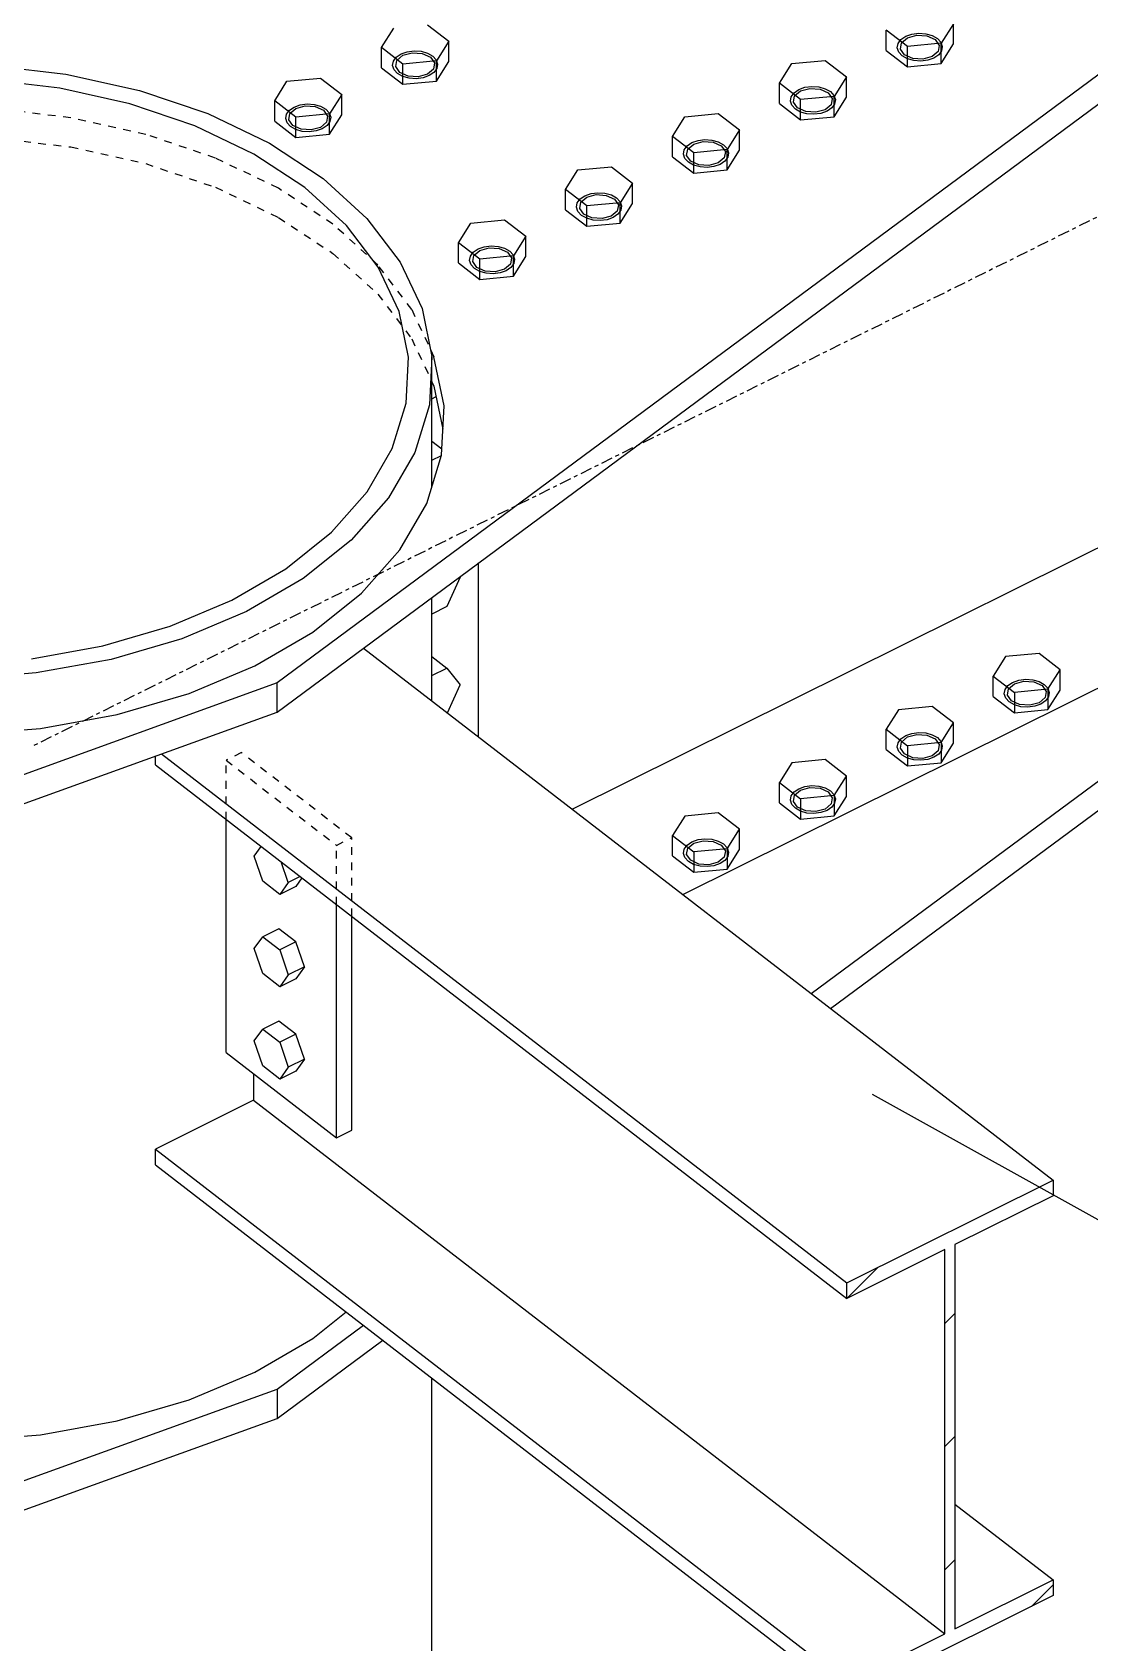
# Model space of a CAD drawing. Header units: millimetres. Extents: x 15962 to 71432, y 9666 to 72266.
# Drawn here: x 46482 to 47022, y 43151 to 43973 of the extents above; entities that cross this region are included whole.
import ezdxf

# ---------------------------------------------------------------- set-up
doc = ezdxf.new("R2010")
doc.units = ezdxf.units.MM
doc.header["$LTSCALE"] = 2
doc.linetypes.add('DXK_LINE_DOT2', pattern=[3.9198, 1.9599, -1.9599])
doc.linetypes.add('DXK_LINE_DOT3', pattern=[5.9187, 2.979, -0.9799, 0.9799, -0.9799])

msp = doc.modelspace()

# ---------------------------------------------------------------- hatches: boundary and pattern name
at = {"linetype": 'Continuous'}
h = msp.add_hatch(dxfattribs=at)
h.set_pattern_fill('', scale=14, style=0, pattern_type=0)
h.set_pattern_definition([(45, (46897.78, 43326.708), (-31.431, 31.431), [])])
h.paths.add_polyline_path([(46897.7783, 43334.7179), (46897.7783, 43326.7076), (46947.8469, 43351.5855), (46947.8469, 43155.5704), (46897.7783, 43130.6925), (46897.7783, 43122.6823), (47003.0627, 43174.9955), (47003.0627, 43183.0058), (46952.9941, 43158.1279), (46952.9941, 43354.143), (47003.0627, 43379.0209), (47003.0627, 43387.0311)])

# ---------------------------------------------------------------- linework, layer by layer
at = {"color": 7, "linetype": 'DXK_LINE_DOT3'}
msp.add_line((47456.2936, 44092.6238), (46482.22, 43608.6306), dxfattribs=at)
at = {"color": 2, "linetype": 'Continuous'}
for p, q in [((47106.7388, 44010.8718), (46606.888, 43640.7876)), ((46606.888, 43625.8666), (47106.7388, 43995.9508)), ((46459.9076, 43956.155), (46499.0653, 43951.5524)), ((46499.0653, 43951.5524), (46536.578, 43943.2142)), ((46495.909, 43944.3849), (46458.6012, 43948.77)), ((46531.6494, 43936.4406), (46495.909, 43944.3849)), ((46536.578, 43943.2142), (46571.5219, 43931.3456)), ((46564.9424, 43925.1327), (46531.6494, 43936.4406)), ((46571.5219, 43931.3456), (46603.0366, 43916.2389)), ((46594.9682, 43910.7398), (46564.9424, 43925.1327)), ((46757.5026, 43576.4501), (47459.2355, 43925.1239)), ((46620.9874, 43893.616), (46594.9682, 43910.7398)), ((46603.0366, 43916.2389), (46630.3461, 43898.2661)), ((46642.3595, 43874.1833), (46620.9874, 43893.616)), ((46630.3461, 43898.2661), (46652.7779, 43877.8697)), ((46652.7779, 43877.8697), (46669.7797, 43855.5519)), ((46814.0235, 43532.8513), (47515.7564, 43881.5251)), ((46658.5581, 43852.9199), (46642.3595, 43874.1833)), ((46669.1844, 43830.3495), (46658.5581, 43852.9199)), ((46669.7797, 43855.5519), (46680.9329, 43831.8624)), ((46673.9767, 43807.0278), (46669.1844, 43830.3495)), ((46680.9329, 43831.8624), (46685.9629, 43807.3843)), ((46685.2066, 43811.0648), (46687.0085, 43807.2374)), ((46672.817, 43783.5292), (46673.9767, 43807.0278)), ((46685.9629, 43807.3843), (46684.7457, 43782.7204)), ((46685.9629, 43741.0407), (46685.9629, 43807.3843)), ((46692.1375, 43782.2775), (46687.0085, 43807.2374)), ((46685.9629, 43794.5374), (46687.0085, 43792.3164)), ((46687.0085, 43792.3164), (46691.5437, 43770.246)), ((46665.7339, 43760.4322), (46672.817, 43783.5292)), ((46684.7457, 43782.7204), (46677.3114, 43758.4781)), ((46690.8964, 43757.1281), (46692.1375, 43782.2775)), ((46652.9018, 43738.3055), (46665.7339, 43760.4322)), ((46677.3114, 43758.4781), (46663.8429, 43735.2542)), ((46683.3157, 43732.4086), (46690.8964, 43757.1281)), ((46634.6366, 43717.694), (46652.9018, 43738.3055)), ((46663.8429, 43735.2542), (46644.6721, 43713.6207)), ((46669.5821, 43708.7275), (46683.3157, 43732.4086)), ((46611.3882, 43699.1052), (46634.6366, 43717.694)), ((46644.6721, 43713.6207), (46620.2708, 43694.1101)), ((46650.0339, 43686.6681), (46669.5821, 43708.7275)), ((46583.7289, 43682.9969), (46611.3882, 43699.1052)), ((46709.7888, 43613.2553), (46709.7888, 43702.0532)), ((46620.2708, 43694.1101), (46591.2399, 43677.203)), ((46552.3398, 43669.7655), (46583.7289, 43682.9969)), ((46625.1523, 43666.7735), (46650.0339, 43686.6681)), ((46685.9629, 43631.634), (46685.9629, 43684.4128)), ((46591.2399, 43677.203), (46558.2944, 43663.3156)), ((46517.9938, 43659.7371), (46552.3398, 43669.7655)), ((46558.2944, 43663.3156), (46522.2453, 43652.7898)), ((46595.5499, 43649.5336), (46625.1523, 43666.7735)), ((46481.5367, 43653.1584), (46517.9938, 43659.7371)), ((46651.0508, 43658.5643), (47003.0627, 43387.0311)), ((46522.2453, 43652.7898), (46483.9804, 43645.885)), ((46561.9558, 43635.3728), (46595.5499, 43649.5336)), ((46879.6178, 43482.2534), (47106.7388, 43650.4114)), ((46606.888, 43640.7876), (45712.5195, 43317.8542)), ((46483.9804, 43645.885), (46444.4418, 43642.771)), ((46606.888, 43625.8666), (46606.888, 43640.7876)), ((46525.1971, 43624.6398), (46561.9558, 43635.3728)), ((46889.4878, 43474.64), (47106.7388, 43635.4904)), ((45712.5195, 43302.9332), (46606.888, 43625.8666)), ((46486.179, 43617.599), (46525.1971, 43624.6398)), ((46445.8621, 43614.4237), (46486.179, 43617.599)), ((46544.8572, 43598.9422), (46544.8572, 43603.4689)), ((46544.8572, 43598.9422), (46897.7783, 43326.7076)), ((46547.9333, 43604.5796), (46897.7783, 43334.7179)), ((46580.8677, 43452.1606), (46580.8677, 43571.1646)), ((46637.2008, 43408.7066), (46637.2008, 43527.7106)), ((46644.9996, 43412.5817), (46644.9996, 43521.6948)), ((46580.8677, 43452.1606), (46637.2008, 43408.7066)), ((46594.9258, 43441.3165), (46594.9258, 43427.805)), ((46594.9258, 43427.805), (46544.8572, 43402.9271)), ((46594.9258, 43427.805), (46947.8469, 43155.5704)), ((46637.2008, 43408.7066), (46644.9996, 43412.5817)), ((46544.8572, 43394.9169), (46544.8572, 43402.9271)), ((46544.8572, 43402.9271), (46897.7783, 43130.6925)), ((46544.8572, 43394.9169), (46897.7783, 43122.6823)), ((46897.7783, 43334.7179), (47003.0627, 43387.0311)), ((47003.0627, 43387.0311), (47003.0627, 43379.0209)), ((47003.0627, 43379.0209), (46952.9941, 43354.143)), ((46947.8469, 43351.5855), (46897.7783, 43326.7076)), ((46947.8469, 43155.5704), (46947.8469, 43351.5855)), ((46952.9941, 43354.143), (46952.9941, 43158.1279)), ((46897.7783, 43326.7076), (46897.7783, 43334.7179)), ((46625.1523, 43306.313), (46642.1269, 43319.8854)), ((46606.888, 43280.3272), (46651.0355, 43313.0135)), ((46595.5499, 43289.0731), (46625.1523, 43306.313)), ((46606.888, 43265.4061), (46660.9055, 43305.4001)), ((46561.9558, 43274.9123), (46595.5499, 43289.0731)), ((46685.9629, 43054.2654), (46685.9629, 43286.0714)), ((45853.3553, 43008.2459), (46606.888, 43280.3272)), ((46606.888, 43280.3272), (46606.888, 43265.4061)), ((46525.1971, 43264.1794), (46561.9558, 43274.9123)), ((45743.4812, 42953.6522), (46606.888, 43265.4061)), ((46486.179, 43257.1386), (46525.1971, 43264.1794)), ((46445.8621, 43253.9633), (46486.179, 43257.1386)), ((46952.9941, 43221.6274), (47003.0627, 43183.0058)), ((46952.9941, 43158.1279), (47003.0627, 43183.0058)), ((47003.0627, 43183.0058), (47003.0627, 43174.9955)), ((47003.0627, 43174.9955), (46897.7783, 43122.6823)), ((46897.7783, 43130.6925), (46947.8469, 43155.5704))]:
    msp.add_line(p, q, dxfattribs=at)
at = {"color": 7, "linetype": 'Continuous'}
for p, q in [((46683.6643, 43976.6678), (46694.5065, 43968.3055)), ((46952.1698, 43977.2698), (46945.8933, 43967.2756)), ((46952.1698, 43966.9036), (46952.1698, 43977.2698)), ((46660.2691, 43965.0416), (46666.5455, 43975.0358)), ((46694.5065, 43968.3055), (46688.2301, 43958.3113)), ((46694.5065, 43957.9394), (46694.5065, 43968.3055)), ((46917.9323, 43963.6397), (46917.9323, 43974.0058)), ((46928.7746, 43965.6436), (46917.9323, 43974.0058)), ((46923.5643, 43964.9295), (46923.9558, 43967.1438)), ((46923.9558, 43967.1438), (46925.4333, 43969.1748)), ((46925.1675, 43964.3294), (46925.7307, 43967.515)), ((46925.4333, 43969.1748), (46927.8523, 43970.8238)), ((46925.7307, 43967.515), (46928.7912, 43970.0996)), ((46927.8523, 43970.8238), (46930.9759, 43971.9292)), ((46945.8933, 43967.2756), (46928.7746, 43965.6436)), ((46928.7912, 43970.0996), (46933.5291, 43971.3904)), ((46930.9759, 43971.9292), (46934.4985, 43972.383)), ((46933.5291, 43971.3904), (46938.6747, 43971.0418)), ((46934.4985, 43972.383), (46938.0751, 43972.1406)), ((46938.0751, 43972.1406), (46941.3557, 43971.2259)), ((46938.6747, 43971.0418), (46942.8494, 43969.147)), ((46941.3557, 43971.2259), (46944.0192, 43969.7283)), ((46942.8494, 43969.147), (46944.9345, 43966.2139)), ((46944.0192, 43969.7283), (46945.8048, 43967.7945)), ((46945.8048, 43967.7945), (46946.5377, 43965.6137)), ((46945.8933, 43956.9094), (46945.8933, 43967.2756)), ((46660.2691, 43954.6754), (46660.2691, 43965.0416)), ((46671.1113, 43956.6794), (46660.2691, 43965.0416)), ((46666.2925, 43958.1796), (46667.77, 43960.2106)), ((46667.77, 43960.2106), (46670.189, 43961.8595)), ((46668.0675, 43958.5508), (46671.128, 43961.1353)), ((46670.189, 43961.8595), (46673.3127, 43962.965)), ((46671.128, 43961.1353), (46675.8659, 43962.4262)), ((46673.3127, 43962.965), (46676.8352, 43963.4187)), ((46675.8659, 43962.4262), (46681.0115, 43962.0776)), ((46676.8352, 43963.4187), (46680.4119, 43963.1764)), ((46680.4119, 43963.1764), (46683.6925, 43962.2617)), ((46681.0115, 43962.0776), (46685.1862, 43960.1828)), ((46683.6925, 43962.2617), (46686.3559, 43960.7641)), ((46685.1862, 43960.1828), (46687.2713, 43957.2496)), ((46686.3559, 43960.7641), (46688.1416, 43958.8303)), ((46917.9323, 43963.6397), (46928.7746, 43955.2774)), ((46924.2973, 43962.7487), (46923.5643, 43964.9295)), ((46926.0829, 43960.8149), (46924.2973, 43962.7487)), ((46927.2526, 43961.3962), (46925.1675, 43964.3294)), ((46928.7463, 43959.3173), (46926.0829, 43960.8149)), ((46931.4273, 43959.5015), (46927.2526, 43961.3962)), ((46932.027, 43958.4026), (46928.7463, 43959.3173)), ((46928.7746, 43955.2774), (46928.7746, 43965.6436)), ((46936.573, 43959.1528), (46931.4273, 43959.5015)), ((46941.3108, 43960.4437), (46936.573, 43959.1528)), ((46942.2498, 43959.7195), (46939.1261, 43958.614)), ((46944.3714, 43963.0282), (46941.3108, 43960.4437)), ((46944.6688, 43961.3684), (46942.2498, 43959.7195)), ((46944.9345, 43966.2139), (46944.3714, 43963.0282)), ((46946.1463, 43963.3994), (46944.6688, 43961.3684)), ((46945.8933, 43956.9094), (46952.1698, 43966.9036)), ((46946.5377, 43965.6137), (46946.1463, 43963.3994)), ((46660.2691, 43954.6754), (46671.1113, 43946.3132)), ((46665.9011, 43955.9653), (46666.2925, 43958.1796)), ((46666.634, 43953.7845), (46665.9011, 43955.9653)), ((46668.4196, 43951.8507), (46666.634, 43953.7845)), ((46667.5043, 43955.3652), (46668.0675, 43958.5508)), ((46669.5894, 43952.432), (46667.5043, 43955.3652)), ((46671.0831, 43950.3531), (46668.4196, 43951.8507)), ((46673.7641, 43950.5372), (46669.5894, 43952.432)), ((46688.2301, 43958.3113), (46671.1113, 43956.6794)), ((46671.1113, 43946.3132), (46671.1113, 43956.6794)), ((46683.6476, 43951.4794), (46678.9097, 43950.1886)), ((46684.5865, 43950.7553), (46681.4629, 43949.6498)), ((46686.7081, 43954.064), (46683.6476, 43951.4794)), ((46687.0055, 43952.4042), (46684.5865, 43950.7553)), ((46687.2713, 43957.2496), (46686.7081, 43954.064)), ((46688.4831, 43954.4352), (46687.0055, 43952.4042)), ((46688.1416, 43958.8303), (46688.8745, 43956.6495)), ((46688.2301, 43947.9451), (46688.2301, 43958.3113)), ((46688.2301, 43947.9451), (46694.5065, 43957.9394)), ((46688.8745, 43956.6495), (46688.4831, 43954.4352)), ((46863.3435, 43946.878), (46869.62, 43956.8723)), ((46869.62, 43956.8723), (46886.7387, 43958.5042)), ((46886.7387, 43958.5042), (46897.581, 43950.142)), ((46928.7746, 43955.2774), (46945.8933, 43956.9094)), ((46935.6036, 43958.1603), (46932.027, 43958.4026)), ((46939.1261, 43958.614), (46935.6036, 43958.1603)), ((46605.6803, 43937.9138), (46611.9567, 43947.908)), ((46611.9567, 43947.908), (46629.0755, 43949.54)), ((46629.0755, 43949.54), (46639.9177, 43941.1778)), ((46674.3637, 43949.4384), (46671.0831, 43950.3531)), ((46671.1113, 43946.3132), (46688.2301, 43947.9451)), ((46678.9097, 43950.1886), (46673.7641, 43950.5372)), ((46677.9404, 43949.196), (46674.3637, 43949.4384)), ((46681.4629, 43949.6498), (46677.9404, 43949.196)), ((46863.3435, 43936.5119), (46863.3435, 43946.878)), ((46874.1858, 43938.5158), (46863.3435, 43946.878)), ((46870.8445, 43942.047), (46873.2635, 43943.696)), ((46871.1419, 43940.3873), (46874.2024, 43942.9718)), ((46873.2635, 43943.696), (46876.3871, 43944.8014)), ((46874.2024, 43942.9718), (46878.9403, 43944.2627)), ((46876.3871, 43944.8014), (46879.9097, 43945.2552)), ((46878.9403, 43944.2627), (46884.0859, 43943.914)), ((46879.9097, 43945.2552), (46883.4863, 43945.0129)), ((46883.4863, 43945.0129), (46886.7669, 43944.0981)), ((46884.0859, 43943.914), (46888.2606, 43942.0192)), ((46886.7669, 43944.0981), (46889.4304, 43942.6005)), ((46889.4304, 43942.6005), (46891.216, 43940.6667)), ((46897.581, 43950.142), (46891.3045, 43940.1478)), ((46897.581, 43939.7758), (46897.581, 43950.142)), ((46605.6803, 43927.5476), (46605.6803, 43937.9138)), ((46616.5225, 43929.5516), (46605.6803, 43937.9138)), ((46613.1813, 43933.0828), (46615.6002, 43934.7317)), ((46615.6002, 43934.7317), (46618.7239, 43935.8372)), ((46616.5392, 43934.0075), (46621.2771, 43935.2984)), ((46618.7239, 43935.8372), (46622.2464, 43936.291)), ((46621.2771, 43935.2984), (46626.4227, 43934.9498)), ((46622.2464, 43936.291), (46625.8231, 43936.0486)), ((46625.8231, 43936.0486), (46629.1037, 43935.1339)), ((46626.4227, 43934.9498), (46630.5974, 43933.055)), ((46629.1037, 43935.1339), (46631.7672, 43933.6363)), ((46639.9177, 43941.1778), (46633.6413, 43931.1835)), ((46639.9177, 43930.8116), (46639.9177, 43941.1778)), ((46863.3435, 43936.5119), (46874.1858, 43928.1496)), ((46868.9755, 43937.8017), (46869.367, 43940.016)), ((46869.7085, 43935.621), (46868.9755, 43937.8017)), ((46869.367, 43940.016), (46870.8445, 43942.047)), ((46871.4941, 43933.6871), (46869.7085, 43935.621)), ((46870.5787, 43937.2016), (46871.1419, 43940.3873)), ((46872.6638, 43934.2684), (46870.5787, 43937.2016)), ((46876.8385, 43932.3737), (46872.6638, 43934.2684)), ((46891.3045, 43940.1478), (46874.1858, 43938.5158)), ((46874.1858, 43928.1496), (46874.1858, 43938.5158)), ((46889.7826, 43935.9004), (46886.722, 43933.3159)), ((46890.08, 43934.2406), (46887.661, 43932.5917)), ((46888.2606, 43942.0192), (46890.3457, 43939.0861)), ((46890.3457, 43939.0861), (46889.7826, 43935.9004)), ((46891.5575, 43936.2717), (46890.08, 43934.2406)), ((46891.216, 43940.6667), (46891.9489, 43938.4859)), ((46891.3045, 43929.7816), (46891.3045, 43940.1478)), ((46891.3045, 43929.7816), (46897.581, 43939.7758)), ((46891.9489, 43938.4859), (46891.5575, 43936.2717)), ((46605.6803, 43927.5476), (46616.5225, 43919.1854)), ((46611.3123, 43928.8375), (46611.7037, 43931.0518)), ((46612.0452, 43926.6567), (46611.3123, 43928.8375)), ((46611.7037, 43931.0518), (46613.1813, 43933.0828)), ((46613.8308, 43924.7229), (46612.0452, 43926.6567)), ((46612.9155, 43928.2374), (46613.4787, 43931.423)), ((46615.0006, 43925.3042), (46612.9155, 43928.2374)), ((46613.4787, 43931.423), (46616.5392, 43934.0075)), ((46633.6413, 43931.1835), (46616.5225, 43929.5516)), ((46616.5225, 43919.1854), (46616.5225, 43929.5516)), ((46632.1193, 43926.9362), (46629.0588, 43924.3517)), ((46630.5974, 43933.055), (46632.6825, 43930.1218)), ((46631.7672, 43933.6363), (46633.5528, 43931.7025)), ((46632.6825, 43930.1218), (46632.1193, 43926.9362)), ((46633.8943, 43927.3074), (46632.4167, 43925.2764)), ((46633.5528, 43931.7025), (46634.2857, 43929.5217)), ((46633.6413, 43920.8174), (46633.6413, 43931.1835)), ((46633.6413, 43920.8174), (46639.9177, 43930.8116)), ((46634.2857, 43929.5217), (46633.8943, 43927.3074)), ((46808.7547, 43919.7503), (46815.0312, 43929.7445)), ((46815.0312, 43929.7445), (46832.1499, 43931.3765)), ((46832.1499, 43931.3765), (46842.9922, 43923.0142)), ((46874.1575, 43932.1896), (46871.4941, 43933.6871)), ((46877.4382, 43931.2748), (46874.1575, 43932.1896)), ((46874.1858, 43928.1496), (46891.3045, 43929.7816)), ((46881.9842, 43932.025), (46876.8385, 43932.3737)), ((46881.0148, 43931.0325), (46877.4382, 43931.2748)), ((46884.5373, 43931.4862), (46881.0148, 43931.0325)), ((46886.722, 43933.3159), (46881.9842, 43932.025)), ((46887.661, 43932.5917), (46884.5373, 43931.4862)), ((46616.4943, 43923.2253), (46613.8308, 43924.7229)), ((46619.1753, 43923.4094), (46615.0006, 43925.3042)), ((46619.7749, 43922.3106), (46616.4943, 43923.2253)), ((46616.5225, 43919.1854), (46633.6413, 43920.8174)), ((46624.3209, 43923.0608), (46619.1753, 43923.4094)), ((46623.3516, 43922.0682), (46619.7749, 43922.3106)), ((46626.8741, 43922.522), (46623.3516, 43922.0682)), ((46629.0588, 43924.3517), (46624.3209, 43923.0608)), ((46629.9978, 43923.6275), (46626.8741, 43922.522)), ((46632.4167, 43925.2764), (46629.9978, 43923.6275)), ((46808.7547, 43909.3841), (46808.7547, 43919.7503)), ((46819.597, 43911.388), (46808.7547, 43919.7503)), ((46821.7983, 43917.6736), (46825.3209, 43918.1274)), ((46825.3209, 43918.1274), (46828.8975, 43917.8851)), ((46828.8975, 43917.8851), (46832.1781, 43916.9703)), ((46842.9922, 43923.0142), (46836.7157, 43913.02)), ((46842.9922, 43912.648), (46842.9922, 43923.0142)), ((46814.3867, 43910.674), (46814.7782, 43912.8882)), ((46815.1197, 43908.4932), (46814.3867, 43910.674)), ((46814.7782, 43912.8882), (46816.2557, 43914.9192)), ((46815.9899, 43910.0738), (46816.5531, 43913.2595)), ((46818.075, 43907.1407), (46815.9899, 43910.0738)), ((46816.2557, 43914.9192), (46818.6747, 43916.5682)), ((46816.5531, 43913.2595), (46819.6136, 43915.844)), ((46818.6747, 43916.5682), (46821.7983, 43917.6736)), ((46836.7157, 43913.02), (46819.597, 43911.388)), ((46819.597, 43901.0218), (46819.597, 43911.388)), ((46819.6136, 43915.844), (46824.3515, 43917.1349)), ((46824.3515, 43917.1349), (46829.4972, 43916.7862)), ((46829.4972, 43916.7862), (46833.6718, 43914.8914)), ((46832.1781, 43916.9703), (46834.8416, 43915.4728)), ((46833.6718, 43914.8914), (46835.7569, 43911.9583)), ((46834.8416, 43915.4728), (46836.6272, 43913.5389)), ((46835.7569, 43911.9583), (46835.1938, 43908.7726)), ((46836.6272, 43913.5389), (46837.3602, 43911.3581)), ((46836.7157, 43902.6538), (46836.7157, 43913.02)), ((46836.7157, 43902.6538), (46842.9922, 43912.648)), ((46837.3602, 43911.3581), (46836.9687, 43909.1439)), ((46754.1659, 43892.6225), (46760.4424, 43902.6167)), ((46760.4424, 43902.6167), (46777.5611, 43904.2487)), ((46777.5611, 43904.2487), (46788.4034, 43895.8864)), ((46808.7547, 43909.3841), (46819.597, 43901.0218)), ((46816.9053, 43906.5593), (46815.1197, 43908.4932)), ((46819.5687, 43905.0618), (46816.9053, 43906.5593)), ((46822.2497, 43905.2459), (46818.075, 43907.1407)), ((46822.8494, 43904.147), (46819.5687, 43905.0618)), ((46819.597, 43901.0218), (46836.7157, 43902.6538)), ((46827.3954, 43904.8972), (46822.2497, 43905.2459)), ((46826.426, 43903.9047), (46822.8494, 43904.147)), ((46829.9485, 43904.3585), (46826.426, 43903.9047)), ((46832.1332, 43906.1881), (46827.3954, 43904.8972)), ((46833.0722, 43905.4639), (46829.9485, 43904.3585)), ((46835.1938, 43908.7726), (46832.1332, 43906.1881)), ((46835.4912, 43907.1129), (46833.0722, 43905.4639)), ((46836.9687, 43909.1439), (46835.4912, 43907.1129)), ((46788.4034, 43895.8864), (46782.1269, 43885.8922)), ((46788.4034, 43885.5202), (46788.4034, 43895.8864)), ((46754.1659, 43882.2563), (46754.1659, 43892.6225)), ((46765.0082, 43884.2602), (46754.1659, 43892.6225)), ((46759.7979, 43883.5462), (46760.1894, 43885.7604)), ((46760.1894, 43885.7604), (46761.6669, 43887.7915)), ((46761.4011, 43882.946), (46761.9643, 43886.1317)), ((46761.6669, 43887.7915), (46764.0859, 43889.4404)), ((46761.9643, 43886.1317), (46765.0249, 43888.7162)), ((46764.0859, 43889.4404), (46767.2095, 43890.5459)), ((46782.1269, 43885.8922), (46765.0082, 43884.2602)), ((46765.0249, 43888.7162), (46769.7627, 43890.0071)), ((46767.2095, 43890.5459), (46770.7321, 43890.9996)), ((46769.7627, 43890.0071), (46774.9084, 43889.6584)), ((46770.7321, 43890.9996), (46774.3087, 43890.7573)), ((46774.3087, 43890.7573), (46777.5893, 43889.8425)), ((46774.9084, 43889.6584), (46779.083, 43887.7637)), ((46777.5893, 43889.8425), (46780.2528, 43888.345)), ((46779.083, 43887.7637), (46781.1682, 43884.8305)), ((46780.2528, 43888.345), (46782.0384, 43886.4111)), ((46782.0384, 43886.4111), (46782.7714, 43884.2304)), ((46782.1269, 43875.526), (46782.1269, 43885.8922)), ((46782.1269, 43875.526), (46788.4034, 43885.5202)), ((46705.8536, 43875.4889), (46722.9723, 43877.1209)), ((46722.9723, 43877.1209), (46733.8146, 43868.7586)), ((46754.1659, 43882.2563), (46765.0082, 43873.894)), ((46760.5309, 43881.3654), (46759.7979, 43883.5462)), ((46762.3165, 43879.4316), (46760.5309, 43881.3654)), ((46763.4862, 43880.0129), (46761.4011, 43882.946)), ((46764.98, 43877.934), (46762.3165, 43879.4316)), ((46767.6609, 43878.1181), (46763.4862, 43880.0129)), ((46768.2606, 43877.0192), (46764.98, 43877.934)), ((46765.0082, 43873.894), (46765.0082, 43884.2602)), ((46772.8066, 43877.7694), (46767.6609, 43878.1181)), ((46771.8372, 43876.7769), (46768.2606, 43877.0192)), ((46775.3598, 43877.2307), (46771.8372, 43876.7769)), ((46777.5444, 43879.0603), (46772.8066, 43877.7694)), ((46778.4834, 43878.3361), (46775.3598, 43877.2307)), ((46780.605, 43881.6448), (46777.5444, 43879.0603)), ((46780.9024, 43879.9851), (46778.4834, 43878.3361)), ((46781.1682, 43884.8305), (46780.605, 43881.6448)), ((46782.3799, 43882.0161), (46780.9024, 43879.9851)), ((46782.7714, 43884.2304), (46782.3799, 43882.0161)), ((46699.5771, 43865.4947), (46705.8536, 43875.4889)), ((46733.8146, 43868.7586), (46727.5381, 43858.7644)), ((46733.8146, 43858.3925), (46733.8146, 43868.7586)), ((46765.0082, 43873.894), (46782.1269, 43875.526)), ((46699.5771, 43855.1285), (46699.5771, 43865.4947)), ((46710.4194, 43857.1324), (46699.5771, 43865.4947)), ((46705.6006, 43858.6327), (46707.0781, 43860.6637)), ((46707.0781, 43860.6637), (46709.4971, 43862.3126)), ((46707.3755, 43859.0039), (46710.4361, 43861.5884)), ((46709.4971, 43862.3126), (46712.6207, 43863.4181)), ((46710.4361, 43861.5884), (46715.1739, 43862.8793)), ((46712.6207, 43863.4181), (46716.1433, 43863.8718)), ((46715.1739, 43862.8793), (46720.3196, 43862.5306)), ((46716.1433, 43863.8718), (46719.7199, 43863.6295)), ((46719.7199, 43863.6295), (46723.0005, 43862.7148)), ((46720.3196, 43862.5306), (46724.4943, 43860.6359)), ((46723.0005, 43862.7148), (46725.664, 43861.2172)), ((46724.4943, 43860.6359), (46726.5794, 43857.7027)), ((46725.664, 43861.2172), (46727.4496, 43859.2834)), ((46699.5771, 43855.1285), (46710.4194, 43846.7663)), ((46705.2091, 43856.4184), (46705.6006, 43858.6327)), ((46705.9421, 43854.2376), (46705.2091, 43856.4184)), ((46707.7277, 43852.3038), (46705.9421, 43854.2376)), ((46706.8123, 43855.8183), (46707.3755, 43859.0039)), ((46708.8975, 43852.8851), (46706.8123, 43855.8183)), ((46710.3912, 43850.8062), (46707.7277, 43852.3038)), ((46713.0721, 43850.9903), (46708.8975, 43852.8851)), ((46727.5381, 43858.7644), (46710.4194, 43857.1324)), ((46710.4194, 43846.7663), (46710.4194, 43857.1324)), ((46726.0162, 43854.5171), (46722.9556, 43851.9325)), ((46726.3136, 43852.8573), (46723.8946, 43851.2083)), ((46726.5794, 43857.7027), (46726.0162, 43854.5171)), ((46727.7911, 43854.8883), (46726.3136, 43852.8573)), ((46727.4496, 43859.2834), (46728.1826, 43857.1026)), ((46727.5381, 43848.3982), (46727.5381, 43858.7644)), ((46727.5381, 43848.3982), (46733.8146, 43858.3925)), ((46728.1826, 43857.1026), (46727.7911, 43854.8883)), ((46713.6718, 43849.8915), (46710.3912, 43850.8062)), ((46710.4194, 43846.7663), (46727.5381, 43848.3982)), ((46718.2178, 43850.6417), (46713.0721, 43850.9903)), ((46717.2484, 43849.6491), (46713.6718, 43849.8915)), ((46720.771, 43850.1029), (46717.2484, 43849.6491)), ((46722.9556, 43851.9325), (46718.2178, 43850.6417)), ((46723.8946, 43851.2083), (46720.771, 43850.1029)), ((46685.9629, 43785.8822), (46688.1113, 43786.9498)), ((46685.9629, 43764.1675), (46691.0501, 43760.2433)), ((46685.9629, 43754.4696), (46690.8214, 43756.8836)), ((46700.3636, 43694.873), (46693.6096, 43679.7373)), ((46700.3636, 43694.873), (46700.262, 43694.9997)), ((46693.6096, 43679.7373), (46685.9629, 43675.9379)), ((46995.9163, 43655.9118), (46978.7975, 43654.2798)), ((47006.7585, 43647.5496), (46995.9163, 43655.9118)), ((46685.9629, 43654.2231), (46693.6096, 43648.3247)), ((46685.9629, 43644.5252), (46693.6096, 43648.3247)), ((46693.6096, 43648.3247), (46700.3636, 43639.9008)), ((46978.7975, 43654.2798), (46972.5211, 43644.2856)), ((47000.4821, 43637.5553), (47006.7585, 43647.5496)), ((47006.7585, 43637.1834), (47006.7585, 43647.5496)), ((46693.9317, 43625.4871), (46700.3636, 43639.9008)), ((46972.5211, 43644.2856), (46983.3634, 43635.9234)), ((46972.5211, 43633.9194), (46972.5211, 43644.2856)), ((46978.5445, 43637.4236), (46980.0221, 43639.4546)), ((46980.0221, 43639.4546), (46982.4411, 43641.1035)), ((46980.3195, 43637.7948), (46983.38, 43640.3793)), ((46982.4411, 43641.1035), (46985.5647, 43642.209)), ((46983.38, 43640.3793), (46988.1179, 43641.6702)), ((46985.5647, 43642.209), (46989.0872, 43642.6628)), ((46988.1179, 43641.6702), (46993.2635, 43641.3216)), ((46989.0872, 43642.6628), (46992.6639, 43642.4204)), ((46992.6639, 43642.4204), (46995.9445, 43641.5057)), ((46993.2635, 43641.3216), (46997.4382, 43639.4268)), ((46995.9445, 43641.5057), (46998.608, 43640.0081)), ((46997.4382, 43639.4268), (46999.5233, 43636.4936)), ((46998.608, 43640.0081), (47000.3936, 43638.0743)), ((46972.5211, 43633.9194), (46983.3634, 43625.5572)), ((46978.1531, 43635.2093), (46978.5445, 43637.4236)), ((46978.886, 43633.0285), (46978.1531, 43635.2093)), ((46980.6717, 43631.0947), (46978.886, 43633.0285)), ((46979.7563, 43634.6092), (46980.3195, 43637.7948)), ((46981.8414, 43631.676), (46979.7563, 43634.6092)), ((46983.3351, 43629.5971), (46980.6717, 43631.0947)), ((46986.0161, 43629.7812), (46981.8414, 43631.676)), ((47000.4821, 43637.5553), (46983.3634, 43635.9234)), ((46983.3634, 43635.9234), (46983.3634, 43625.5572)), ((46995.8996, 43630.7235), (46991.1618, 43629.4326)), ((46998.9602, 43633.308), (46995.8996, 43630.7235)), ((46999.2576, 43631.6482), (46996.8386, 43629.9993)), ((46999.5233, 43636.4936), (46998.9602, 43633.308)), ((47000.7351, 43633.6792), (46999.2576, 43631.6482)), ((47000.3936, 43638.0743), (47001.1265, 43635.8935)), ((47000.4821, 43637.5553), (47000.4821, 43627.1892)), ((47000.4821, 43627.1892), (47006.7585, 43637.1834)), ((47001.1265, 43635.8935), (47000.7351, 43633.6792)), ((46924.2087, 43627.152), (46917.9323, 43617.1578)), ((46941.3275, 43628.784), (46924.2087, 43627.152)), ((46952.1698, 43620.4218), (46941.3275, 43628.784)), ((46986.6157, 43628.6824), (46983.3351, 43629.5971)), ((46983.3634, 43625.5572), (47000.4821, 43627.1892)), ((46991.1618, 43629.4326), (46986.0161, 43629.7812)), ((46990.1924, 43628.44), (46986.6157, 43628.6824)), ((46993.7149, 43628.8938), (46990.1924, 43628.44)), ((46996.8386, 43629.9993), (46993.7149, 43628.8938)), ((46917.9323, 43617.1578), (46928.7746, 43608.7956)), ((46917.9323, 43606.7916), (46917.9323, 43617.1578)), ((46925.4333, 43612.3268), (46927.8523, 43613.9757)), ((46927.8523, 43613.9757), (46930.9759, 43615.0812)), ((46928.7912, 43613.2516), (46933.5291, 43614.5424)), ((46930.9759, 43615.0812), (46934.4985, 43615.535)), ((46933.5291, 43614.5424), (46938.6747, 43614.1938)), ((46934.4985, 43615.535), (46938.0751, 43615.2926)), ((46938.0751, 43615.2926), (46941.3557, 43614.3779)), ((46938.6747, 43614.1938), (46942.8494, 43612.299)), ((46941.3557, 43614.3779), (46944.0192, 43612.8803)), ((46945.8933, 43610.4276), (46952.1698, 43620.4218)), ((46952.1698, 43610.0556), (46952.1698, 43620.4218)), ((46917.9323, 43606.7916), (46928.7746, 43598.4294)), ((46923.5643, 43608.0815), (46923.9558, 43610.2958)), ((46924.2973, 43605.9007), (46923.5643, 43608.0815)), ((46923.9558, 43610.2958), (46925.4333, 43612.3268)), ((46926.0829, 43603.9669), (46924.2973, 43605.9007)), ((46925.1675, 43607.4814), (46925.7307, 43610.667)), ((46927.2526, 43604.5482), (46925.1675, 43607.4814)), ((46925.7307, 43610.667), (46928.7912, 43613.2516)), ((46945.8933, 43610.4276), (46928.7746, 43608.7956)), ((46928.7746, 43608.7956), (46928.7746, 43598.4294)), ((46944.3714, 43606.1802), (46941.3108, 43603.5957)), ((46942.8494, 43612.299), (46944.9345, 43609.3658)), ((46944.0192, 43612.8803), (46945.8048, 43610.9465)), ((46944.9345, 43609.3658), (46944.3714, 43606.1802)), ((46946.1463, 43606.5514), (46944.6688, 43604.5204)), ((46945.8048, 43610.9465), (46946.5377, 43608.7657)), ((46945.8933, 43610.4276), (46945.8933, 43600.0614)), ((46945.8933, 43600.0614), (46952.1698, 43610.0556)), ((46946.5377, 43608.7657), (46946.1463, 43606.5514)), ((46869.62, 43600.0243), (46863.3435, 43590.03)), ((46886.7387, 43601.6562), (46869.62, 43600.0243)), ((46897.581, 43593.294), (46886.7387, 43601.6562)), ((46928.7463, 43602.4693), (46926.0829, 43603.9669)), ((46931.4273, 43602.6535), (46927.2526, 43604.5482)), ((46932.027, 43601.5546), (46928.7463, 43602.4693)), ((46928.7746, 43598.4294), (46945.8933, 43600.0614)), ((46936.573, 43602.3048), (46931.4273, 43602.6535)), ((46935.6036, 43601.3123), (46932.027, 43601.5546)), ((46939.1261, 43601.766), (46935.6036, 43601.3123)), ((46941.3108, 43603.5957), (46936.573, 43602.3048)), ((46942.2498, 43602.8715), (46939.1261, 43601.766)), ((46944.6688, 43604.5204), (46942.2498, 43602.8715)), ((46863.3435, 43590.03), (46874.1858, 43581.6678)), ((46863.3435, 43579.6639), (46863.3435, 43590.03)), ((46891.3045, 43583.2998), (46897.581, 43593.294)), ((46897.581, 43582.9278), (46897.581, 43593.294)), ((46868.9755, 43580.9537), (46869.367, 43583.168)), ((46869.7085, 43578.773), (46868.9755, 43580.9537)), ((46869.367, 43583.168), (46870.8445, 43585.199)), ((46870.5787, 43580.3536), (46871.1419, 43583.5392)), ((46870.8445, 43585.199), (46873.2635, 43586.848)), ((46871.1419, 43583.5392), (46874.2024, 43586.1238)), ((46873.2635, 43586.848), (46876.3871, 43587.9534)), ((46891.3045, 43583.2998), (46874.1858, 43581.6678)), ((46874.1858, 43581.6678), (46874.1858, 43571.3016)), ((46874.2024, 43586.1238), (46878.9403, 43587.4146)), ((46876.3871, 43587.9534), (46879.9097, 43588.4072)), ((46878.9403, 43587.4146), (46884.0859, 43587.066)), ((46879.9097, 43588.4072), (46883.4863, 43588.1648)), ((46883.4863, 43588.1648), (46886.7669, 43587.2501)), ((46884.0859, 43587.066), (46888.2606, 43585.1712)), ((46886.7669, 43587.2501), (46889.4304, 43585.7525)), ((46888.2606, 43585.1712), (46890.3457, 43582.2381)), ((46889.4304, 43585.7525), (46891.216, 43583.8187)), ((46890.3457, 43582.2381), (46889.7826, 43579.0524)), ((46891.216, 43583.8187), (46891.9489, 43581.6379)), ((46891.3045, 43583.2998), (46891.3045, 43572.9336)), ((46891.3045, 43572.9336), (46897.581, 43582.9278)), ((46891.9489, 43581.6379), (46891.5575, 43579.4236)), ((46815.0312, 43572.8965), (46808.7547, 43562.9022)), ((46832.1499, 43574.5284), (46815.0312, 43572.8965)), ((46842.9922, 43566.1662), (46832.1499, 43574.5284)), ((46863.3435, 43579.6639), (46874.1858, 43571.3016)), ((46871.4941, 43576.8391), (46869.7085, 43578.773)), ((46872.6638, 43577.4204), (46870.5787, 43580.3536)), ((46874.1575, 43575.3415), (46871.4941, 43576.8391)), ((46876.8385, 43575.5257), (46872.6638, 43577.4204)), ((46877.4382, 43574.4268), (46874.1575, 43575.3415)), ((46874.1858, 43571.3016), (46891.3045, 43572.9336)), ((46881.9842, 43575.177), (46876.8385, 43575.5257)), ((46881.0148, 43574.1845), (46877.4382, 43574.4268)), ((46884.5373, 43574.6382), (46881.0148, 43574.1845)), ((46886.722, 43576.4679), (46881.9842, 43575.177)), ((46887.661, 43575.7437), (46884.5373, 43574.6382)), ((46889.7826, 43579.0524), (46886.722, 43576.4679)), ((46890.08, 43577.3926), (46887.661, 43575.7437)), ((46891.5575, 43579.4236), (46890.08, 43577.3926)), ((46836.7157, 43556.172), (46842.9922, 43566.1662)), ((46842.9922, 43555.8), (46842.9922, 43566.1662)), ((46595.2552, 43552.3417), (46598.8099, 43557.3244)), ((46808.7547, 43562.9022), (46819.597, 43554.54)), ((46808.7547, 43552.5361), (46808.7547, 43562.9022)), ((46814.7782, 43556.0402), (46816.2557, 43558.0712)), ((46815.9899, 43553.2258), (46816.5531, 43556.4115)), ((46816.2557, 43558.0712), (46818.6747, 43559.7202)), ((46816.5531, 43556.4115), (46819.6136, 43558.996)), ((46818.6747, 43559.7202), (46821.7983, 43560.8256)), ((46836.7157, 43556.172), (46819.597, 43554.54)), ((46819.6136, 43558.996), (46824.3515, 43560.2869)), ((46821.7983, 43560.8256), (46825.3209, 43561.2794)), ((46824.3515, 43560.2869), (46829.4972, 43559.9382)), ((46825.3209, 43561.2794), (46828.8975, 43561.0371)), ((46828.8975, 43561.0371), (46832.1781, 43560.1223)), ((46829.4972, 43559.9382), (46833.6718, 43558.0434)), ((46832.1781, 43560.1223), (46834.8416, 43558.6247)), ((46833.6718, 43558.0434), (46835.7569, 43555.1103)), ((46834.8416, 43558.6247), (46836.6272, 43556.6909)), ((46836.6272, 43556.6909), (46837.3602, 43554.5101)), ((46836.7157, 43556.172), (46836.7157, 43545.8058)), ((46599.5917, 43539.5728), (46595.2552, 43552.3417)), ((46612.6013, 43538.9614), (46609.0467, 43549.428)), ((46808.7547, 43552.5361), (46819.597, 43544.1738)), ((46814.3867, 43553.8259), (46814.7782, 43556.0402)), ((46815.1197, 43551.6452), (46814.3867, 43553.8259)), ((46816.9053, 43549.7113), (46815.1197, 43551.6452)), ((46818.075, 43550.2926), (46815.9899, 43553.2258)), ((46819.5687, 43548.2138), (46816.9053, 43549.7113)), ((46822.2497, 43548.3979), (46818.075, 43550.2926)), ((46822.8494, 43547.299), (46819.5687, 43548.2138)), ((46819.597, 43554.54), (46819.597, 43544.1738)), ((46827.3954, 43548.0492), (46822.2497, 43548.3979)), ((46832.1332, 43549.3401), (46827.3954, 43548.0492)), ((46833.0722, 43548.6159), (46829.9485, 43547.5104)), ((46835.1938, 43551.9246), (46832.1332, 43549.3401)), ((46835.4912, 43550.2648), (46833.0722, 43548.6159)), ((46835.7569, 43555.1103), (46835.1938, 43551.9246)), ((46836.9687, 43552.2959), (46835.4912, 43550.2648)), ((46836.7157, 43545.8058), (46842.9922, 43555.8)), ((46837.3602, 43554.5101), (46836.9687, 43552.2959)), ((46618.6921, 43541.9877), (46612.6013, 43538.9614)), ((46619.5852, 43541.2989), (46616.5004, 43536.9747)), ((46819.597, 43544.1738), (46836.7157, 43545.8058)), ((46826.426, 43547.0567), (46822.8494, 43547.299)), ((46829.9485, 43547.5104), (46826.426, 43547.0567)), ((46608.2648, 43532.8826), (46599.5917, 43539.5728)), ((46612.6013, 43538.9614), (46608.2648, 43532.8826)), ((46616.5004, 43536.9747), (46608.2648, 43532.8826)), ((46607.8273, 43515.3935), (46599.5917, 43511.3014)), ((46616.5004, 43508.7033), (46607.8273, 43515.3935)), ((46595.2552, 43505.2227), (46599.5917, 43511.3014)), ((46599.5917, 43511.3014), (46608.2648, 43504.6112)), ((46616.5004, 43508.7033), (46608.2648, 43504.6112)), ((46620.8369, 43495.9344), (46616.5004, 43508.7033)), ((46599.5917, 43492.4538), (46595.2552, 43505.2227)), ((46608.2648, 43504.6112), (46612.6013, 43491.8423)), ((46608.2648, 43485.7636), (46599.5917, 43492.4538)), ((46612.6013, 43491.8423), (46608.2648, 43485.7636)), ((46620.8369, 43495.9344), (46612.6013, 43491.8423)), ((46620.8369, 43495.9344), (46616.5004, 43489.8557)), ((46616.5004, 43489.8557), (46608.2648, 43485.7636)), ((46607.8273, 43468.2745), (46599.5917, 43464.1824)), ((46616.5004, 43461.5843), (46607.8273, 43468.2745)), ((46595.2552, 43458.1037), (46599.5917, 43464.1824)), ((46599.5917, 43445.3348), (46595.2552, 43458.1037)), ((46599.5917, 43464.1824), (46608.2648, 43457.4922)), ((46616.5004, 43461.5843), (46608.2648, 43457.4922)), ((46608.2648, 43457.4922), (46612.6013, 43444.7233)), ((46620.8369, 43448.8154), (46616.5004, 43461.5843)), ((46608.2648, 43438.6446), (46599.5917, 43445.3348)), ((46612.6013, 43444.7233), (46608.2648, 43438.6446)), ((46616.5004, 43442.7367), (46608.2648, 43438.6446)), ((46620.8369, 43448.8154), (46612.6013, 43444.7233)), ((46620.8369, 43448.8154), (46616.5004, 43442.7367)), ((46910.7164, 43430.8837), (47165.2272, 43289.4637))]:
    msp.add_line(p, q, dxfattribs=at)
at = {"color": 7, "linetype": 'DXK_LINE_DOT2'}
for p, q in [((46501.5609, 43929.2835), (46461.6323, 43933.9767)), ((46539.812, 43920.7812), (46501.5609, 43929.2835)), ((46461.6323, 43919.0557), (46501.5609, 43914.3625)), ((46575.4437, 43908.679), (46539.812, 43920.7812)), ((46501.5609, 43914.3625), (46539.812, 43905.8602)), ((46539.812, 43905.8602), (46575.4437, 43893.758)), ((46607.5788, 43893.2749), (46575.4437, 43908.679)), ((46575.4437, 43893.758), (46607.5788, 43878.3539)), ((46635.4259, 43874.9483), (46607.5788, 43893.2749)), ((46607.5788, 43878.3539), (46635.4259, 43860.0273)), ((46658.2993, 43854.1504), (46635.4259, 43874.9483)), ((46635.4259, 43860.0273), (46658.2993, 43839.2294)), ((46675.6358, 43831.3933), (46658.2993, 43854.1504)), ((46658.2993, 43839.2294), (46675.6358, 43816.4723)), ((46675.6358, 43831.3933), (46685.2066, 43811.0648)), ((46675.6358, 43816.4723), (46685.9629, 43794.5374)), ((46588.6665, 43605.2458), (46580.8677, 43601.3708)), ((46580.8677, 43601.3708), (46637.2008, 43557.9168)), ((46580.8677, 43571.1646), (46580.8677, 43601.3708)), ((46644.9996, 43561.7919), (46588.6665, 43605.2458)), ((46637.2008, 43557.9168), (46644.9996, 43561.7919)), ((46637.2008, 43527.7106), (46637.2008, 43557.9168)), ((46644.9996, 43521.6948), (46644.9996, 43561.7919))]:
    msp.add_line(p, q, dxfattribs=at)

doc.saveas('drawing.dxf')
